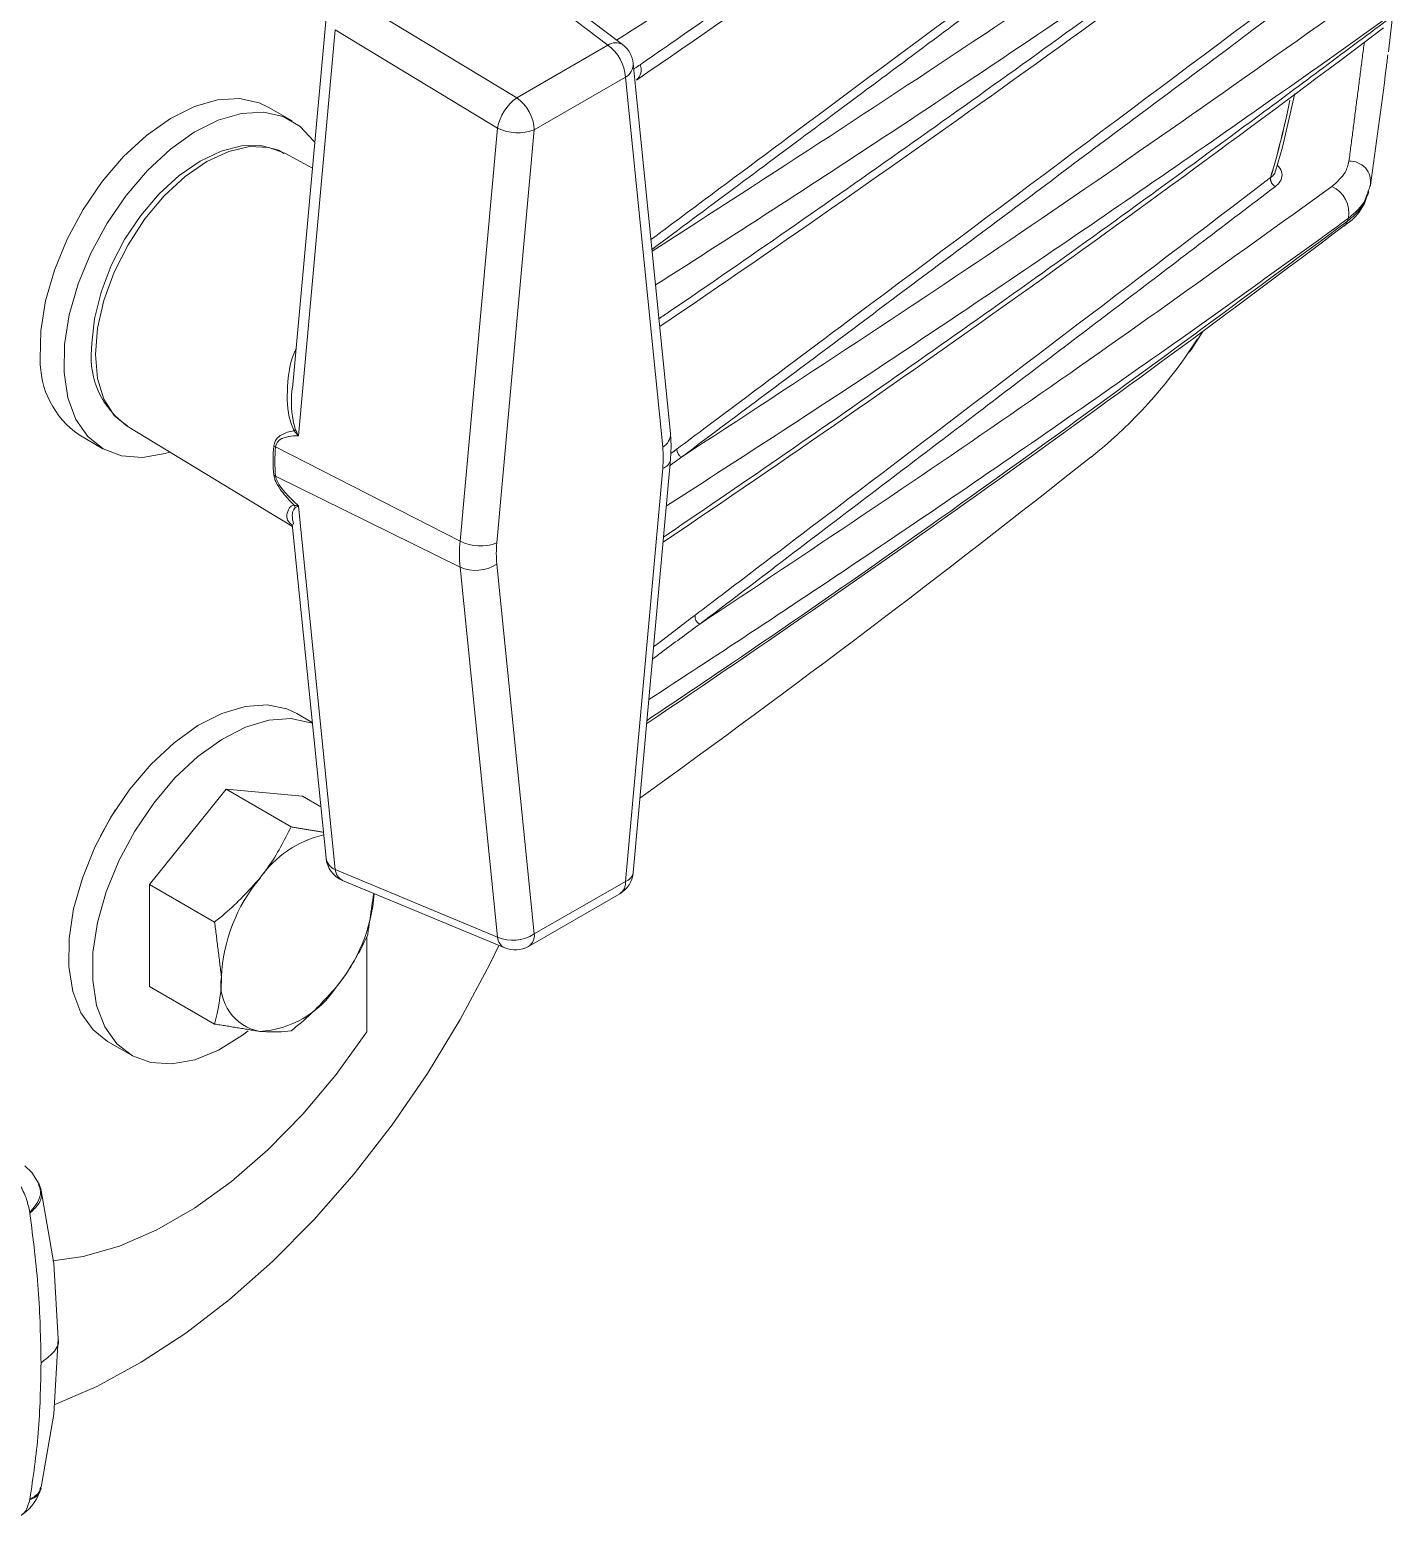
# Model space of a CAD drawing. Extents: x 2 to 136, y 1 to 99.
# Drawn here: x 103.736 to 106.887, y 80.49 to 83.925 of the extents above; entities that cross this region are included whole.
import ezdxf

# ---------------------------------------------------------------- set-up
doc = ezdxf.new("R2010")
doc.units = 0
doc.header["$MEASUREMENT"] = 0
doc.linetypes.add('SLD-Solid', pattern=[0])
doc.layers.add('OBJECT', color=7, linetype='CONTINUOUS')

msp = doc.modelspace()

# ---------------------------------------------------------------- linework, layer by layer
at = {"layer": 'OBJECT', "linetype": 'SLD-Solid', "lineweight": 15}
for p, q in [((105.0731, 83.8897), (104.741, 84.1419)), ((105.107, 83.8909), (104.7749, 84.1431)), ((104.4873, 83.9955), (104.8623, 83.7681)), ((104.4212, 83.9525), (104.3444, 83.1047)), ((106.8775, 83.8744), (106.8866, 83.9488)), ((104.4427, 83.9254), (104.3577, 82.9868)), ((104.8177, 83.6979), (104.4427, 83.9254)), ((104.8623, 83.7681), (105.0731, 83.8897)), ((105.2179, 82.9925), (105.1314, 83.8474)), ((105.1134, 83.8156), (104.9026, 83.6939)), ((105.1999, 82.9607), (105.1134, 83.8156)), ((104.3429, 83.7146), (104.2877, 83.7465)), ((104.7312, 82.7432), (104.8177, 83.6979)), ((104.9026, 83.6939), (104.8161, 82.7392)), ((104.3897, 83.6052), (104.3259, 83.6403)), ((106.8295, 83.5421), (106.8323, 83.5506)), ((106.4097, 83.1716), (106.4364, 83.2112)), ((103.9613, 83.0088), (104.3437, 82.777)), ((103.8503, 82.9887), (103.9054, 82.9569)), ((104.7312, 82.7432), (104.3046, 82.961)), ((105.1134, 81.9571), (105.1999, 82.9118)), ((105.1315, 81.9769), (105.218, 82.9317)), ((104.7312, 82.6831), (104.3046, 82.8939)), ((104.3577, 82.8246), (104.4427, 81.9842)), ((104.3431, 82.7829), (104.4213, 82.0106)), ((104.8177, 81.8282), (104.7312, 82.6831)), ((104.8161, 82.6903), (104.9026, 81.8354)), ((104.3895, 82.3241), (104.3537, 82.3448)), ((104.0133, 81.9499), (104.1901, 82.1698)), ((104.1901, 82.1698), (104.3405, 82.083)), ((104.1901, 82.1698), (104.3669, 82.154)), ((104.3669, 82.154), (104.4092, 82.1295)), ((104.4427, 81.9842), (104.8177, 81.8282)), ((104.0133, 81.7142), (104.0133, 81.9499)), ((104.0133, 81.9499), (104.1637, 81.8631)), ((104.4594, 81.9592), (104.8344, 81.8032)), ((104.9026, 81.8354), (105.1134, 81.9571)), ((104.8897, 81.8068), (105.1005, 81.9284)), ((104.5154, 81.6093), (104.5154, 81.8281)), ((104.0133, 81.7142), (104.1637, 81.6273)), ((103.9162, 81.587), (103.9714, 81.5552)), ((103.7624, 81.2443), (103.7578, 81.257)), ((103.7597, 80.5464), (103.7624, 80.5548))]:
    msp.add_line(p, q, dxfattribs=at)
at = {"layer": 'OBJECT', "linetype": 'SLD-Solid', "lineweight": 15, "flags": 128}
for points in [[(103.7604, 83.1647), (103.7615, 83.2293), (103.7725, 83.2985), (103.7931, 83.3698), (103.8225, 83.4411), (103.8598, 83.51), (103.9039, 83.5744), (103.9532, 83.632), (104.0063, 83.6812), (104.0614, 83.7203), (104.1168, 83.7481), (104.1706, 83.7637), (104.2211, 83.7665), (104.2668, 83.7565), (104.2877, 83.7465)], [(106.6164, 83.5982), (106.6326, 83.6536), (106.6613, 83.7777)], [(103.8155, 83.1328), (103.8167, 83.1975), (103.8277, 83.2666), (103.8482, 83.338), (103.8776, 83.4093), (103.915, 83.4782), (103.959, 83.5425), (104.0084, 83.6002), (104.0615, 83.6494), (104.1166, 83.6885), (104.1719, 83.7163), (104.2257, 83.7318), (104.2763, 83.7346), (104.3219, 83.7246), (104.3612, 83.7021), (104.3929, 83.6678), (104.3951, 83.6645)], [(104.3247, 83.6392), (104.3115, 83.6472), (104.2703, 83.6576), (104.2259, 83.6568), (104.1787, 83.6449), (104.13, 83.6219), (104.0815, 83.5884), (104.0352, 83.5459), (103.9928, 83.4959), (103.9556, 83.4402), (103.9247, 83.3806), (103.9012, 83.319), (103.8858, 83.2575), (103.8795, 83.2009), (103.8793, 83.1869)], [(104.3259, 83.6403), (104.2891, 83.6535), (104.2445, 83.6552), (104.1962, 83.6443), (104.1459, 83.6209), (104.0956, 83.5862), (104.0472, 83.5413), (104.0026, 83.4881), (103.9635, 83.4285), (103.9315, 83.3649), (103.9077, 83.2996), (103.893, 83.2353), (103.888, 83.1744), (103.893, 83.1191), (103.9077, 83.0718), (103.9315, 83.034), (103.9613, 83.0088)], [(106.4172, 83.1799), (106.4215, 83.1854), (106.4482, 83.2282)], [(104.0597, 82.9491), (104.0492, 82.9459), (103.9968, 82.9367), (103.9485, 82.9403), (103.9058, 82.9566), (103.8702, 82.9851), (103.8427, 83.0249), (103.8243, 83.0747), (103.8155, 83.1328)], [(105.218, 82.9317), (105.2194, 82.9629), (105.2179, 82.9925)], [(104.3537, 82.3448), (104.3307, 82.3555), (104.2848, 82.3649), (104.2341, 82.3615), (104.1802, 82.3454), (104.1248, 82.3171), (104.0698, 82.2775), (104.0168, 82.2279)], [(104.3897, 82.3222), (104.3859, 82.3237), (104.34, 82.3331), (104.2892, 82.3297), (104.2353, 82.3136), (104.18, 82.2853), (104.1249, 82.2457), (104.072, 82.196)], [(104.0168, 82.2279), (103.9676, 82.1698), (103.9239, 82.1052), (103.8869, 82.0362), (103.8579, 81.9648), (103.8377, 81.8935), (103.8272, 81.8246), (103.8265, 81.7601), (103.8357, 81.7023), (103.8546, 81.653), (103.8825, 81.6137), (103.9162, 81.587)], [(104.072, 82.196), (104.0228, 82.138), (103.979, 82.0734), (103.942, 82.0043), (103.913, 81.933), (103.8929, 81.8617), (103.8823, 81.7927), (103.8817, 81.7283), (103.8909, 81.6705), (103.9098, 81.6211), (103.9376, 81.5819), (103.9736, 81.5539), (104.0165, 81.5381), (104.0651, 81.5351), (104.1176, 81.5449), (104.1725, 81.5672), (104.2279, 81.6013), (104.2416, 81.6116)], [(103.9344, 82.1221), (103.9292, 82.1142), (103.8997, 82.0621)], [(103.7927, 80.747), (103.8914, 80.7896), (103.9942, 80.8454), (104.0968, 80.9126), (104.1983, 80.9906), (104.2976, 81.0786), (104.394, 81.1758), (104.4863, 81.2814), (104.5739, 81.3942), (104.6558, 81.5133), (104.7314, 81.6376), (104.7998, 81.7658), (104.8208, 81.8089)], [(103.7899, 81.0799), (103.8598, 81.0899), (103.9439, 81.1141), (104.03, 81.1516), (104.1168, 81.2016), (104.2029, 81.2636), (104.287, 81.3365), (104.3679, 81.4193), (104.4444, 81.5107), (104.5154, 81.6093)], [(103.7576, 81.2574), (103.7413, 81.2839), (103.7248, 81.2998)], [(103.802, 80.8999), (103.792, 81.0742), (103.7628, 81.2426)], [(103.7628, 80.5565), (103.792, 80.7255), (103.802, 80.8999)]]:
    msp.add_lwpolyline(points, dxfattribs=at)
at = {"layer": 'OBJECT', "linetype": 'SLD-Solid', "lineweight": 15}
for centre, radius, start, end in [((84.8541, 113.3917), 35.8696, 304.43904, 307.67735), ((83.6849, 114.9786), 38.3402, 304.12355, 307.20329), ((83.5291, 114.8669), 38.7523, 304.00279, 307.02909), ((105.0909, 83.8637), 0.0316, 59.3992, 124.506), ((105.0164, 83.8108), 0.0971, 2.8012, 54.3106), ((105.0692, 83.8411), 0.0625, 5.7781, 52.7853), ((105.0961, 83.8464), 0.0353, 299.3709, 1.6468), ((105.118, 83.8328), 0.0317, 311.1682, 21.5659), ((104.9289, 83.6765), 0.1133, 126.0237, 169.0613), ((104.8057, 83.6892), 0.0971, 2.8012, 54.3106), ((104.7834, 84.1328), 1.9027, 343.2312, 348.7691), ((104.791, 84.1311), 1.8951, 343.2202, 348.7667), ((104.8649, 83.7946), 0.1075, 243.994, 290.5824), ((106.7887, 83.5739), 0.0479, 351.0373, 92.6654), ((106.6239, 83.5805), 0.019, 170.0926, 246.6761), ((106.6105, 83.5774), 0.0083, 127.4868, 129.1317), ((106.6244, 83.5806), 0.0192, 170.1145, 245.512), ((106.7193, 83.5019), 0.0671, 349.4759, 65.6466), ((106.7131, 83.5761), 0.1207, 300.5362, 345.8221), ((105.1032, 84.0294), 1.7665, 341.9827, 342.208), ((85.2679, 111.9063), 35.6517, 303.91995, 307.10236), ((106.7609, 83.4901), 0.0232, 306.7762, 342.3043), ((104.0678, 83.1674), 0.1895, 174.0913, 236.1895), ((103.9686, 83.1601), 0.2082, 178.7345, 235.3791), ((105.5098, 83.7963), 1.0956, 308.3907, 325.231), ((104.3214, 83.0241), 0.0365, 315.1001, 322.0874), ((105.1826, 82.9915), 0.0353, 299.3704, 1.6469), ((104.652, 82.9296), 0.353, 174.5389, 185.4611), ((104.3362, 83.023), 0.0696, 239.2746, 242.9921), ((104.6559, 82.9274), 0.3529, 174.5389, 185.4611), ((104.944, 82.9363), 0.257, 354.5389, 5.4611), ((105.2522, 82.956), 0.0202, 180.3365, 244.6847), ((88.863, 104.7677), 27.8703, 305.75218, 308.44049), ((105.1919, 82.9372), 0.0267, 287.5483, 347.9544), ((104.329, 82.9433), 0.0552, 239.0796, 243.7583), ((104.3206, 82.8083), 0.0322, 23.1701, 34.1114), ((105.0455, 82.7132), 0.3157, 174.5388, 185.4612), ((104.7784, 82.8398), 0.1075, 243.9939, 290.5827), ((105.072, 82.7147), 0.257, 174.5389, 185.4611), ((104.7671, 82.7646), 0.089, 246.2112, 303.4134), ((105.2934, 82.5694), 0.0192, 171.867, 246.2563), ((104.4736, 81.8209), 0.2506, 103.3491, 145.205), ((104.4834, 82.0169), 0.0625, 185.7781, 247.4139), ((104.4556, 82.0166), 0.0348, 189.8921, 248.3443), ((104.4734, 81.9866), 0.0308, 184.435, 243.0642), ((104.5628, 81.7184), 0.3837, 140.2279, 177.3607), ((105.0692, 81.9826), 0.0625, 299.9973, 354.8229), ((105.0834, 81.9534), 0.0303, 304.4067, 6.9048), ((105.1054, 81.9825), 0.0267, 287.5483, 347.9543), ((104.145, 81.9605), 0.3891, 320.3694, 355.3057), ((104.8536, 81.9097), 0.089, 246.2112, 303.4133), ((104.8484, 81.8306), 0.0308, 184.4345, 243.0638), ((104.8585, 81.8609), 0.0625, 247.4139, 299.9973), ((104.8726, 81.8318), 0.0303, 304.4067, 6.9048), ((104.288, 81.7184), 0.1099, 170.7481, 259.4533), ((104.2542, 81.8381), 0.2282, 273.4294, 326.5653), ((103.6551, 80.5851), 0.1115, 301.1232, 339.4777)]:
    msp.add_arc(centre, radius, start, end, dxfattribs=at)
for centre, major_axis, ratio, start_param, end_param in [((108.808, 80.6619), (4.5011, -2.3073), 0.063598, 3.020332, 3.167234), ((108.808, 80.6693), (4.502, -2.2335), 0.052376, 3.174519, 3.321421)]:
    msp.add_ellipse(centre, major_axis=major_axis, ratio=ratio, start_param=start_param, end_param=end_param, dxfattribs=at)
for points, knots in [([(106.7831, 85.0479), (106.7615, 85.0324), (106.6534, 84.9546), (106.3703, 84.7534), (105.927, 84.4476), (105.4729, 84.1426), (105.1899, 83.9631), (105.0929, 83.9016)], [0, 0, 0, 0, 0.039714, 0.198569, 0.516338, 0.834107, 1, 1, 1, 1]), ([(105.1475, 83.8445), (105.1703, 83.8603), (105.2844, 83.9392), (105.579, 84.1455), (106.0253, 84.4663), (106.4556, 84.7861), (106.7061, 84.9782), (106.7852, 85.0388)], [0, 0, 0, 0, 0.040495, 0.202477, 0.526502, 0.850526, 1, 1, 1, 1]), ([(105.1726, 83.4404), (105.1825, 83.4477), (105.2888, 83.5268), (105.79, 83.8997), (106.2812, 84.2652), (106.6761, 84.5589)], [0, 0, 0, 0, 0.019718, 0.212143, 1, 1, 1, 1]), ([(105.1753, 83.4133), (105.45, 83.5907), (106.0171, 83.9568), (106.5576, 84.3363), (106.8363, 84.532)], [0, 0, 0, 0, 0.484423, 1, 1, 1, 1]), ([(106.8761, 84.4748), (106.8544, 84.4594), (106.7459, 84.3823), (106.4619, 84.1829), (106.018, 83.8794), (105.5609, 83.5769), (105.2795, 83.3969), (105.1825, 83.3348)], [0, 0, 0, 0, 0.039659, 0.198296, 0.515623, 0.83295, 1, 1, 1, 1]), ([(105.1911, 83.2574), (105.1992, 83.2628), (105.2993, 83.3311), (105.5818, 83.5258), (106.0328, 83.8441), (106.4937, 84.1799), (106.7718, 84.3893), (106.8766, 84.4682)], [0, 0, 0, 0, 0.013899, 0.172707, 0.490376, 0.808045, 1, 1, 1, 1]), ([(105.2319, 82.9559), (105.2379, 82.9604), (105.268, 82.9829), (105.3942, 83.0772), (105.8734, 83.4352), (106.3283, 83.7754), (106.6871, 84.0436)], [0, 0, 0, 0, 0.012391, 0.061957, 0.260221, 1, 1, 1, 1]), ([(105.2435, 82.9378), (105.515, 83.1151), (106.0582, 83.47), (106.5772, 83.8369), (106.8369, 84.0205)], [0, 0, 0, 0, 0.499844, 1, 1, 1, 1]), ([(105.2018, 82.7529), (105.2043, 82.7546), (105.2992, 82.8189), (105.577, 83.0093), (106.0296, 83.3268), (106.4919, 83.6616), (106.771, 83.8702), (106.8761, 83.9487)], [0, 0, 0, 0, 0.004347, 0.16474, 0.485578, 0.806416, 1, 1, 1, 1]), ([(106.8766, 83.9547), (106.855, 83.9393), (106.747, 83.8621), (106.464, 83.6622), (106.0217, 83.3581), (105.5726, 83.0592), (105.2986, 82.8829), (105.2083, 82.8248)], [0, 0, 0, 0, 0.040104, 0.200522, 0.521412, 0.842302, 1, 1, 1, 1]), ([(106.8764, 83.8675), (106.8751, 83.8572), (106.8627, 83.7568), (106.8487, 83.6564), (106.8361, 83.5664)], [0, 0, 0, 0, 0.103109, 1, 1, 1, 1]), ([(105.1327, 83.8342), (105.1337, 83.8349), (105.1386, 83.8384), (105.1436, 83.8418), (105.1475, 83.8445)], [0, 0, 0, 0, 0.197632, 1, 1, 1, 1]), ([(106.6054, 83.584), (106.6061, 83.5845), (106.6109, 83.5881), (106.6157, 83.5929), (106.616, 83.5975), (106.616, 83.5983)], [0, 0, 0, 0, 0.126045, 0.842741, 1, 1, 1, 1]), ([(106.6204, 83.6119), (106.6216, 83.6109), (106.6282, 83.6057), (106.6325, 83.5938), (106.6312, 83.5785), (106.6233, 83.5684), (106.6173, 83.5638), (106.6164, 83.5631)], [0, 0, 0, 0, 0.066997, 0.368361, 0.664419, 0.949705, 1, 1, 1, 1]), ([(106.7469, 83.5629), (106.7588, 83.5735), (106.7791, 83.5915), (106.7843, 83.6128), (106.7865, 83.6217)], [0, 0, 0, 0, 0.584807, 1, 1, 1, 1]), ([(105.2744, 82.5721), (105.2804, 82.5766), (105.3102, 82.5992), (105.4352, 82.6941), (105.8733, 83.0266), (106.2868, 83.3414), (106.6052, 83.5838)], [0, 0, 0, 0, 0.013409, 0.067044, 0.281584, 1, 1, 1, 1]), ([(105.2857, 82.5518), (105.5347, 82.7176), (106.0328, 83.0493), (106.5088, 83.3917), (106.7469, 83.5629)], [0, 0, 0, 0, 0.499851, 1, 1, 1, 1]), ([(106.7831, 83.483), (106.7946, 83.4928), (106.8168, 83.5116), (106.8248, 83.5345), (106.8286, 83.5454)], [0, 0, 0, 0, 0.521978, 1, 1, 1, 1]), ([(106.8299, 83.5486), (106.8283, 83.543), (106.822, 83.521), (106.8009, 83.503), (106.7852, 83.4896)], [0, 0, 0, 0, 0.254083, 1, 1, 1, 1]), ([(106.7852, 83.4896), (106.7638, 83.4741), (106.657, 83.3964), (106.3768, 83.1953), (105.9384, 82.8894), (105.5045, 82.5971), (105.245, 82.4277), (105.1677, 82.3772)], [0, 0, 0, 0, 0.040987, 0.204938, 0.5329, 0.860862, 1, 1, 1, 1]), ([(105.1634, 82.329), (105.2207, 82.3675), (105.5292, 82.5744), (106.0733, 82.9574), (106.5465, 83.3078), (106.7831, 83.483)], [0, 0, 0, 0, 0.102398, 0.551199, 1, 1, 1, 1]), ([(104.3473, 82.9983), (104.3442, 83.0057), (104.3311, 83.0374), (104.3309, 83.1003), (104.3372, 83.1575), (104.3503, 83.1843), (104.3519, 83.1874)], [0, 0, 0, 0, 0.124359, 0.538212, 0.94556, 1, 1, 1, 1]), ([(104.3448, 83.1046), (104.3445, 83.103), (104.3396, 83.076), (104.3402, 83.0408), (104.3484, 83.0085), (104.3502, 83.0017)], [0, 0, 0, 0, 0.04636, 0.795851, 1, 1, 1, 1]), ([(104.3006, 82.9632), (104.3015, 82.9672), (104.3037, 82.9778), (104.3183, 82.991), (104.3344, 82.9961), (104.3458, 82.9981), (104.3473, 82.9983)], [0, 0, 0, 0, 0.169268, 0.444068, 0.927203, 1, 1, 1, 1]), ([(104.3577, 82.9868), (104.3576, 82.9869), (104.3539, 82.9906), (104.3505, 82.9945), (104.3473, 82.9983)], [0, 0, 0, 0, 0.023762, 1, 1, 1, 1]), ([(104.3502, 83.0017), (104.3525, 82.9968), (104.3549, 82.9918), (104.3576, 82.9869), (104.3577, 82.9868)], [0, 0, 0, 0, 0.976358, 1, 1, 1, 1]), ([(104.3473, 82.8264), (104.3372, 82.8369), (104.3218, 82.8531), (104.3084, 82.8737), (104.3026, 82.8863), (104.3014, 82.892), (104.3006, 82.896)], [0, 0, 0, 0, 0.495882, 0.76116, 0.830865, 1, 1, 1, 1]), ([(104.3433, 82.7807), (104.3417, 82.7819), (104.327, 82.7924), (104.3307, 82.8081), (104.3384, 82.8245), (104.345, 82.8259), (104.3473, 82.8264)], [0, 0, 0, 0, 0.08195, 0.71247, 0.90275, 1, 1, 1, 1]), ([(104.3502, 82.821), (104.3489, 82.8196), (104.3446, 82.8152), (104.342, 82.8007), (104.3446, 82.7895), (104.3461, 82.7829)], [0, 0, 0, 0, 0.15963, 0.503642, 1, 1, 1, 1]), ([(104.3473, 82.8264), (104.3505, 82.8257), (104.3539, 82.825), (104.3576, 82.8246), (104.3577, 82.8246)], [0, 0, 0, 0, 0.976238, 1, 1, 1, 1]), ([(104.3577, 82.8246), (104.3576, 82.8246), (104.3549, 82.8231), (104.3525, 82.822), (104.3502, 82.821)], [0, 0, 0, 0, 0.023655, 1, 1, 1, 1]), ([(105.1788, 82.499), (105.1838, 82.5029), (105.2158, 82.5276), (105.2476, 82.5518), (105.2744, 82.5721)], [0, 0, 0, 0, 0.158364, 1, 1, 1, 1]), ([(105.2857, 82.5518), (105.2584, 82.5317), (105.222, 82.505), (105.1854, 82.4777), (105.1762, 82.4709)], [0, 0, 0, 0, 0.749678, 1, 1, 1, 1]), ([(104.3405, 82.083), (104.3245, 82.0514), (104.3038, 82.0103), (104.2746, 81.9726), (104.2679, 81.9639)], [0, 0, 0, 0, 0.76815, 1, 1, 1, 1]), ([(104.2679, 81.9639), (104.2423, 81.9357), (104.2098, 81.8999), (104.1717, 81.8695), (104.1637, 81.8631)], [0, 0, 0, 0, 0.788999, 1, 1, 1, 1]), ([(104.4446, 81.7124), (104.4514, 81.7211), (104.4806, 81.7587), (104.5013, 81.7999), (104.5172, 81.8314)], [0, 0, 0, 0, 0.231849, 1, 1, 1, 1]), ([(104.1795, 81.7361), (104.1795, 81.7333), (104.1792, 81.6936), (104.1712, 81.6593), (104.1637, 81.6273)], [0, 0, 0, 0, 0.070214, 1, 1, 1, 1]), ([(104.3405, 81.6115), (104.3485, 81.618), (104.3866, 81.6484), (104.419, 81.6841), (104.4446, 81.7124)], [0, 0, 0, 0, 0.211001, 1, 1, 1, 1]), ([(104.2679, 81.6103), (104.2699, 81.6101), (104.2996, 81.6076), (104.3208, 81.6096), (104.3405, 81.6115)], [0, 0, 0, 0, 0.070214, 1, 1, 1, 1]), ([(103.7361, 81.1918), (103.7341, 81.2017), (103.7301, 81.2214), (103.7165, 81.2516), (103.6988, 81.2798), (103.6842, 81.2947), (103.6769, 81.3022)], [0, 0, 0, 0, 0.250001, 0.499999, 0.750001, 1, 1, 1, 1]), ([(103.7361, 81.1918), (103.7427, 81.1995), (103.7563, 81.2153), (103.7635, 81.2391), (103.7586, 81.2516), (103.7565, 81.257)], [0, 0, 0, 0, 0.34425, 0.712552, 1, 1, 1, 1]), ([(103.7364, 81.1896), (103.7435, 81.1965), (103.758, 81.2107), (103.7659, 81.2299), (103.7622, 81.2393), (103.7611, 81.2421)], [0, 0, 0, 0, 0.396563, 0.822164, 1, 1, 1, 1]), ([(103.7623, 80.8446), (103.7613, 80.9006), (103.7591, 81.0125), (103.744, 81.1306), (103.7364, 81.1896)], [0, 0, 0, 0, 0.5, 1, 1, 1, 1]), ([(103.7623, 80.8446), (103.7724, 80.852), (103.7932, 80.8674), (103.805, 80.8885), (103.8016, 80.8992), (103.8014, 80.8999)], [0, 0, 0, 0, 0.465357, 0.966381, 1, 1, 1, 1]), ([(103.7623, 80.8446), (103.7613, 80.7899), (103.7591, 80.6804), (103.744, 80.5798), (103.7364, 80.5294)], [0, 0, 0, 0, 0.5, 1, 1, 1, 1]), ([(103.7361, 80.5276), (103.7432, 80.5303), (103.7546, 80.5347), (103.7571, 80.5436), (103.7581, 80.5471)], [0, 0, 0, 0, 0.612541, 1, 1, 1, 1]), ([(103.7364, 80.5294), (103.7439, 80.5333), (103.7572, 80.5402), (103.7602, 80.5519), (103.7614, 80.557)], [0, 0, 0, 0, 0.562651, 1, 1, 1, 1]), ([(103.7361, 80.5276), (103.7341, 80.5202), (103.7299, 80.5054), (103.7207, 80.4933), (103.7135, 80.4907), (103.7123, 80.4902)], [0, 0, 0, 0, 0.455217, 0.910429, 1, 1, 1, 1])]:
    msp.add_open_spline(points, degree=3, knots=knots, dxfattribs=at)
for points in [[(106.6876, 84.5431), (105.1749, 83.4176)], [(106.6986, 84.0252), (105.2435, 82.9378)], [(106.7865, 83.6217), (106.822, 83.8968)], [(106.6164, 83.5631), (105.2857, 82.5518)], [(106.8361, 83.5664), (106.8299, 83.5486)], [(105.2186, 82.9459), (105.2319, 82.9559)], [(105.2435, 82.9378), (105.2168, 82.9184)], [(104.4152, 82.0704), (104.3405, 82.083)], [(104.5172, 81.8314), (104.5314, 81.9292)], [(104.1637, 81.8631), (104.1795, 81.7361)], [(104.1637, 81.6273), (104.2679, 81.6103)], [(103.7364, 81.1896), (103.7361, 81.1918)], [(103.7364, 80.5294), (103.7361, 80.5276)]]:
    msp.add_open_spline(points, degree=1, dxfattribs=at)

doc.saveas('drawing.dxf')
